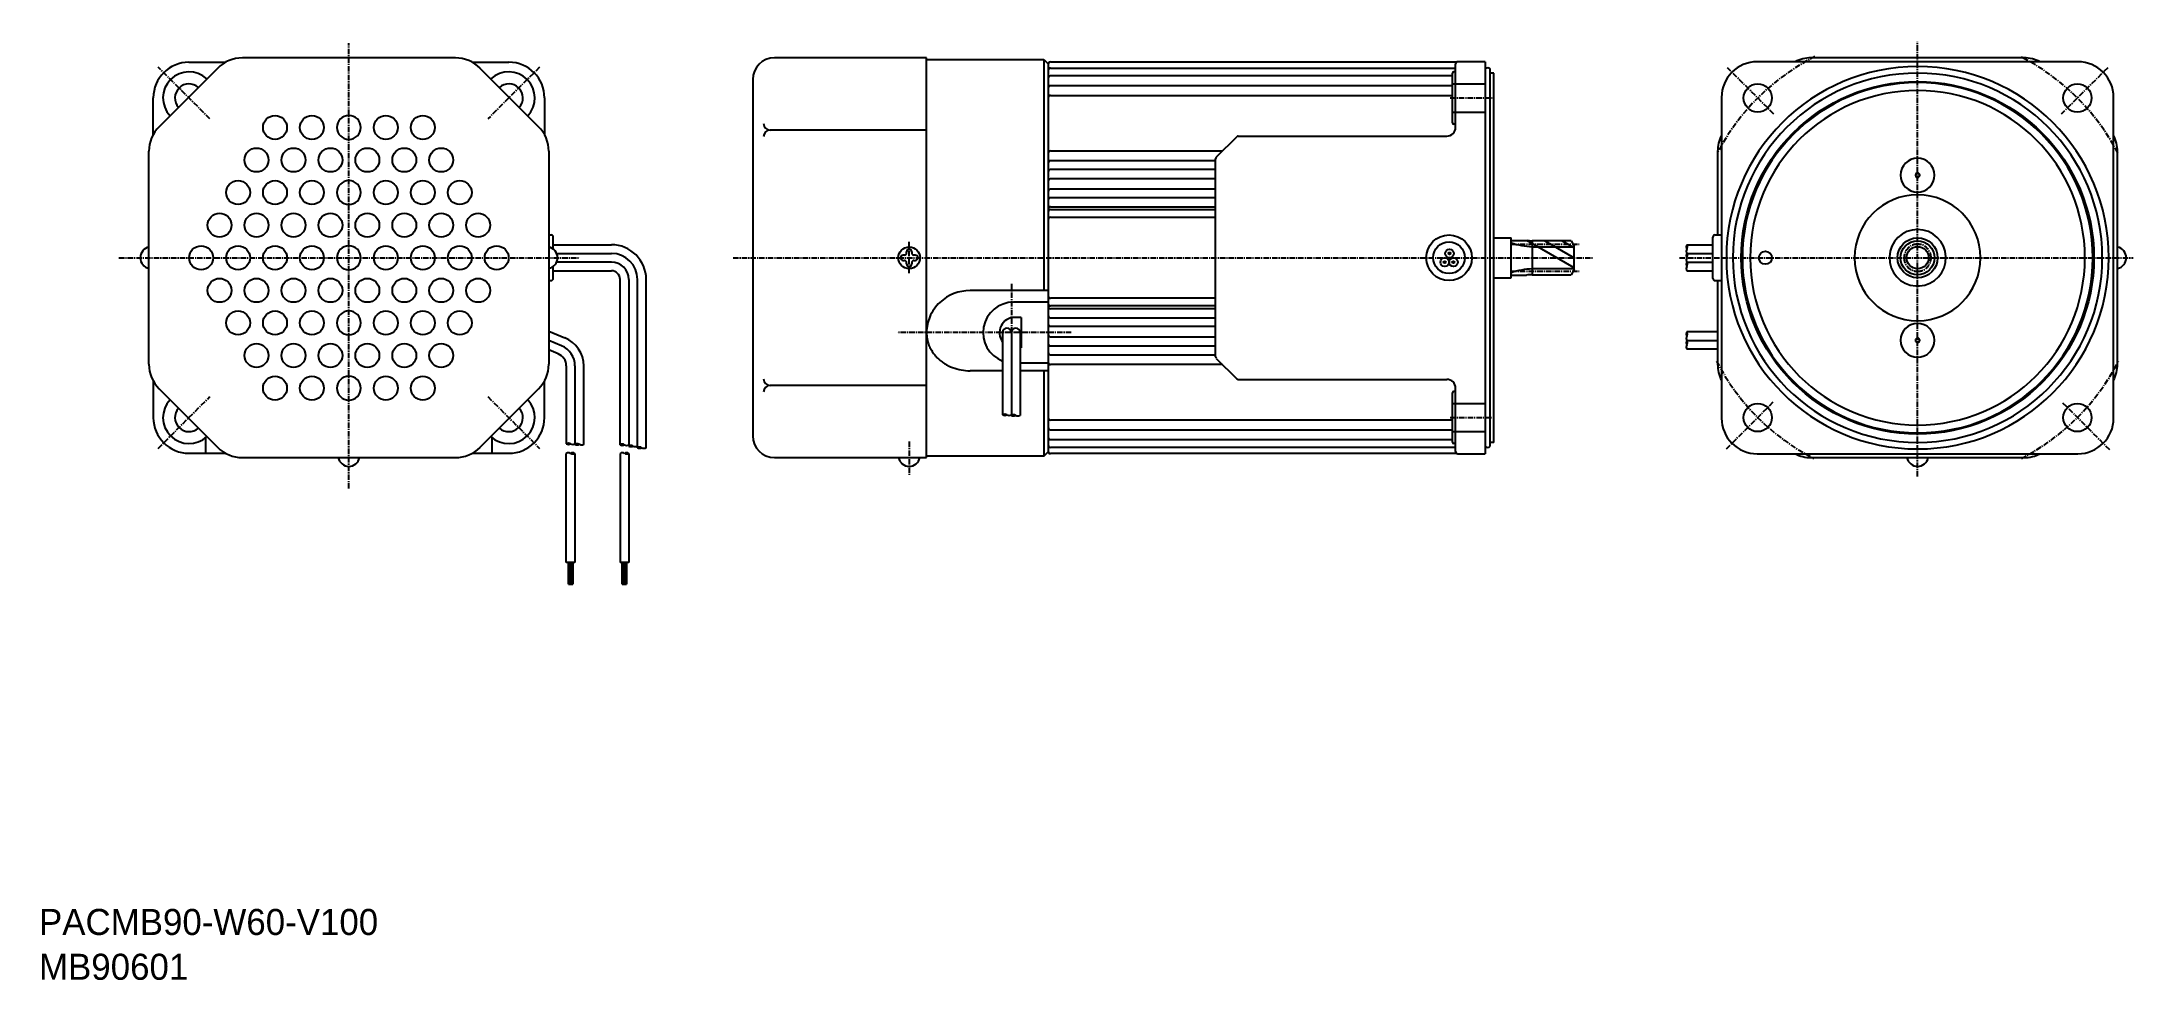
# Model space of a CAD drawing. Extents: x 66 to 547, y 18 to 234.
import ezdxf

# ---------------------------------------------------------------- set-up
doc = ezdxf.new("R2010")
doc.units = 0
doc.linetypes.add('CENTER', pattern=[2, 1.25, -0.25, 0.25, -0.25])
doc.layers.get('0').update_dxf_attribs({"linetype": 'CONTINUOUS'})
doc.layers.add('CENTER', color=1, linetype='CONTINUOUS')

# ---------------------------------------------------------------- blocks, each defined once
blk = doc.blocks.new('*X2')
at = {"color": 0, "linetype": 'CONTINUOUS'}
for p, q in [((186.98, 113.09), (187.86, 113.97)), ((186.98, 113.27), (187.69, 113.97)), ((186.98, 113.44), (187.51, 113.97)), ((186.98, 113.62), (187.33, 113.97)), ((186.98, 113.8), (187.16, 113.97)), ((186.98, 112.91), (187.98, 113.91)), ((186.98, 112.74), (187.98, 113.74)), ((186.98, 112.56), (187.98, 113.56)), ((186.98, 112.38), (187.98, 113.38)), ((186.98, 112.21), (187.98, 113.21)), ((186.98, 112.03), (187.98, 113.03)), ((186.98, 111.85), (187.98, 112.85)), ((186.98, 111.68), (187.98, 112.68)), ((186.98, 111.5), (187.98, 112.5)), ((186.98, 111.32), (187.98, 112.32)), ((186.98, 111.15), (187.98, 112.15)), ((186.98, 110.97), (187.98, 111.97)), ((186.98, 110.79), (187.98, 111.79)), ((186.98, 110.62), (187.98, 111.62)), ((186.98, 110.44), (187.98, 111.44)), ((186.98, 110.26), (187.98, 111.26)), ((186.98, 110.09), (187.98, 111.09)), ((186.98, 109.91), (187.98, 110.91)), ((186.98, 109.73), (187.98, 110.73)), ((199.36, 113.09), (200.24, 113.97)), ((199.36, 113.27), (200.06, 113.97)), ((199.36, 113.44), (199.88, 113.97)), ((199.36, 113.62), (199.71, 113.97)), ((199.36, 113.8), (199.53, 113.97)), ((199.36, 112.91), (200.36, 113.91)), ((199.36, 112.74), (200.36, 113.74)), ((199.36, 112.56), (200.36, 113.56)), ((199.36, 112.38), (200.36, 113.38)), ((199.36, 112.21), (200.36, 113.21)), ((199.36, 112.03), (200.36, 113.03)), ((199.36, 111.85), (200.36, 112.85)), ((199.36, 111.68), (200.36, 112.68)), ((199.36, 111.5), (200.36, 112.5)), ((199.36, 111.32), (200.36, 112.32)), ((199.36, 111.15), (200.36, 112.15)), ((199.36, 110.97), (200.36, 111.97)), ((199.36, 110.79), (200.36, 111.79)), ((199.36, 110.62), (200.36, 111.62)), ((199.36, 110.44), (200.36, 111.44)), ((199.36, 110.26), (200.36, 111.26)), ((199.36, 110.09), (200.36, 111.09)), ((199.36, 109.91), (200.36, 110.91)), ((199.36, 109.73), (200.36, 110.73)), ((186.98, 109.56), (187.98, 110.56)), ((186.98, 109.38), (187.98, 110.38)), ((186.98, 109.2), (187.98, 110.2)), ((186.98, 109.02), (187.98, 110.02)), ((187.11, 108.97), (187.98, 109.85)), ((187.28, 108.97), (187.98, 109.67)), ((187.46, 108.97), (187.98, 109.49)), ((187.64, 108.97), (187.98, 109.32)), ((187.81, 108.97), (187.98, 109.14)), ((199.36, 109.55), (200.36, 110.55)), ((199.36, 109.38), (200.36, 110.38)), ((199.36, 109.2), (200.36, 110.2)), ((199.36, 109.02), (200.36, 110.02)), ((199.48, 108.97), (200.36, 109.85)), ((199.66, 108.97), (200.36, 109.67)), ((199.83, 108.97), (200.36, 109.49)), ((200.01, 108.97), (200.36, 109.32)), ((200.19, 108.97), (200.36, 109.14))]:
    blk.add_line(p, q, dxfattribs=at)

msp = doc.modelspace()

# ---------------------------------------------------------------- linework, layer by layer
at = {"color": 7, "linetype": 'CONTINUOUS'}
for p, q in [((106.29, 227.73), (92.8, 214.24)), ((99.66, 229.07), (108.08, 229.07)), ((136.46, 230.07), (111.95, 230.07)), ((160.97, 230.07), (136.46, 230.07)), ((164.84, 229.07), (173.26, 229.07)), ((180.11, 214.24), (166.62, 227.73)), ((269.37, 230.07), (234.37, 230.07)), ((269.37, 138.07), (269.37, 230.07)), ((269.37, 229.72), (296.37, 229.72)), ((296.37, 229.72), (297.37, 228.72)), ((296.37, 229.72), (296.37, 176.52)), ((297.37, 228.65), (297.37, 139.42)), ((297.86, 227.71), (391.07, 227.71)), ((297.87, 229.15), (391.43, 229.15)), ((390.37, 224.09), (390.37, 226.54)), ((391.07, 226.84), (390.67, 226.84)), ((391.07, 214.07), (391.07, 228.67)), ((397.87, 229.17), (391.57, 229.17)), ((397.87, 229.17), (397.87, 138.97)), ((399.07, 140.97), (399.07, 227.17)), ((399.87, 226.57), (399.07, 226.57)), ((399.87, 141.57), (399.87, 226.57)), ((497.37, 229.17), (460.47, 229.17)), ((497.37, 230.07), (472.86, 230.07)), ((521.88, 230.07), (497.37, 230.07)), ((534.27, 229.17), (497.37, 229.17)), ((229.37, 225.07), (229.37, 143.07)), ((297.86, 221.43), (390.37, 221.43)), ((390.37, 225.91), (297.87, 225.91)), ((390.37, 223.65), (297.87, 223.65)), ((390.37, 217.59), (390.37, 224.09)), ((91.46, 212.45), (91.46, 220.87)), ((181.46, 220.87), (181.46, 212.45)), ((390.37, 215.14), (390.37, 217.59)), ((452.27, 220.97), (452.27, 147.17)), ((542.47, 147.17), (542.47, 220.97)), ((269.37, 213.46), (233.36, 213.46)), ((340.73, 211.92), (336.02, 207.22)), ((341.08, 212.07), (389.07, 212.07)), ((391.07, 214.84), (390.67, 214.84)), ((90.46, 159.56), (90.46, 208.58)), ((182.46, 208.58), (182.46, 159.56)), ((297.87, 208.65), (337.46, 208.65)), ((451.37, 208.58), (451.37, 189.32)), ((543.37, 178.82), (543.37, 208.58)), ((335.87, 206.38), (297.87, 206.38)), ((335.87, 204.36), (297.87, 204.36)), ((335.87, 202.23), (297.87, 202.23)), ((335.87, 161.28), (335.87, 206.86)), ((335.87, 199.84), (297.87, 199.84)), ((335.87, 197.89), (297.87, 197.89)), ((297.87, 195.82), (335.87, 195.82)), ((297.87, 195.15), (335.87, 195.15)), ((297.87, 193.39), (335.87, 193.39)), ((182.46, 189.32), (182.96, 189.32)), ((183.46, 186.07), (183.46, 188.82)), ((399.87, 188.67), (403.87, 188.67)), ((403.87, 179.47), (403.87, 188.67)), ((403.87, 188.07), (407.4, 188.07)), ((417.67, 187.97), (408.67, 187.97)), ((417.67, 187.97), (418.37, 186.76)), ((450.27, 179.32), (450.27, 188.82)), ((450.77, 189.32), (452.27, 189.32)), ((183.46, 187.07), (196.86, 187.07)), ((184.25, 185.07), (196.86, 185.07)), ((196.86, 183.07), (184.25, 183.07)), ((264.27, 184.67), (263.97, 184.67)), ((263.97, 183.47), (264.27, 183.47)), ((264.77, 185.17), (264.77, 185.47)), ((264.77, 182.67), (264.77, 182.97)), ((265.97, 185.47), (265.97, 185.17)), ((265.97, 182.97), (265.97, 182.67)), ((266.77, 184.67), (266.47, 184.67)), ((266.47, 183.47), (266.77, 183.47)), ((408.67, 186.62), (418.37, 186.62)), ((418.37, 181.39), (418.37, 186.76)), ((444.27, 187.07), (450.27, 187.07)), ((444.27, 185.07), (450.27, 185.07)), ((444.27, 183.07), (450.27, 183.07)), ((182.46, 178.82), (182.96, 178.82)), ((183.46, 179.32), (183.46, 182.07)), ((183.46, 181.07), (196.86, 181.07)), ((198.86, 141.03), (198.86, 179.07)), ((200.86, 179.07), (200.86, 140.73)), ((202.86, 140.36), (202.86, 179.07)), ((204.86, 140.36), (204.86, 179.07)), ((399.87, 179.47), (403.87, 179.47)), ((403.87, 180.07), (407.4, 180.07)), ((418.37, 181.52), (408.67, 181.52)), ((408.67, 180.17), (417.67, 180.17)), ((418.37, 181.39), (417.67, 180.17)), ((444.27, 181.07), (450.27, 181.07)), ((450.77, 178.82), (452.27, 178.82)), ((451.37, 178.82), (451.37, 159.56)), ((543.37, 159.56), (543.37, 178.82)), ((297.37, 176.52), (279.37, 176.52)), ((292.34, 173.85), (289.34, 173.85)), ((297.37, 173.85), (292.37, 173.85)), ((335.87, 174.75), (297.87, 174.75)), ((291.14, 170.35), (289.64, 170.35)), ((291.14, 170.35), (291.14, 163.35)), ((335.87, 172.99), (297.87, 172.99)), ((335.87, 172.32), (297.87, 172.32)), ((297.87, 170.25), (335.87, 170.25)), ((182.46, 167.18), (186.16, 165.65)), ((185.4, 163.8), (182.46, 165.02)), ((286.87, 166.85), (286.87, 147.91)), ((288.87, 166.85), (288.87, 147.91)), ((290.87, 166.85), (290.87, 147.8)), ((297.87, 168.3), (335.87, 168.3)), ((297.87, 165.91), (335.87, 165.91)), ((297.87, 163.78), (335.87, 163.78)), ((451.37, 167.02), (444.27, 167.02)), ((444.27, 165.02), (451.37, 165.02)), ((184.63, 161.95), (182.46, 162.85)), ((186.48, 159.18), (186.48, 141.23)), ((188.48, 159.18), (188.48, 141.13)), ((190.48, 141.13), (190.48, 159.18)), ((291.14, 163.35), (290.87, 163.35)), ((292.34, 159.85), (290.87, 159.85)), ((297.37, 159.85), (292.37, 159.85)), ((297.87, 161.76), (335.87, 161.76)), ((337.46, 159.49), (297.87, 159.49)), ((336.02, 160.92), (340.73, 156.22)), ((451.37, 163.02), (444.27, 163.02)), ((91.46, 155.69), (91.46, 147.27)), ((181.46, 147.27), (181.46, 155.69)), ((269.37, 154.68), (233.36, 154.68)), ((286.87, 158.04), (279.37, 158.04)), ((297.37, 158.04), (290.87, 158.04)), ((296.37, 158.04), (296.37, 138.42)), ((341.08, 156.07), (389.07, 156.07)), ((391.07, 139.47), (391.07, 154.07)), ((92.8, 153.91), (106.29, 140.41)), ((166.62, 140.41), (180.11, 153.91)), ((390.37, 150.55), (390.37, 153)), ((390.37, 144.05), (390.37, 150.55)), ((391.07, 153.3), (390.67, 153.3)), ((297.86, 144.49), (390.37, 144.49)), ((390.37, 146.71), (297.87, 146.71)), ((103.46, 142.65), (103.46, 139.07)), ((169.46, 139.07), (169.46, 142.65)), ((297.87, 142.23), (390.37, 142.23)), ((391.07, 140.43), (297.87, 140.43)), ((390.37, 141.6), (390.37, 144.05)), ((391.07, 141.3), (390.67, 141.3)), ((399.87, 141.57), (399.07, 141.57)), ((99.66, 139.07), (108.08, 139.07)), ((111.95, 138.07), (136.46, 138.07)), ((136.46, 138.07), (160.97, 138.07)), ((164.84, 139.07), (173.26, 139.07)), ((186.48, 113.97), (186.48, 139.06)), ((188.48, 139.06), (188.48, 113.97)), ((198.86, 139.06), (198.86, 113.97)), ((200.86, 139.06), (200.86, 113.97)), ((234.37, 138.07), (269.37, 138.07)), ((296.37, 138.42), (269.37, 138.42)), ((296.37, 138.42), (297.37, 139.42)), ((391.43, 138.99), (297.87, 138.99)), ((391.57, 138.97), (397.87, 138.97)), ((460.47, 138.97), (497.37, 138.97)), ((472.86, 138.07), (497.37, 138.07)), ((497.37, 138.97), (534.27, 138.97)), ((497.37, 138.07), (521.88, 138.07)), ((188.48, 113.97), (186.48, 113.97)), ((186.98, 108.97), (186.98, 113.97)), ((187.98, 113.97), (187.98, 108.97)), ((200.86, 113.97), (198.86, 113.97)), ((199.36, 108.97), (199.36, 113.97)), ((200.36, 113.97), (200.36, 108.97)), ((186.98, 108.97), (187.98, 108.97)), ((199.36, 108.97), (200.36, 108.97))]:
    msp.add_line(p, q, dxfattribs=at)
at = {"color": 3, "linetype": 'CONTINUOUS'}
for p, q in [((390.37, 224.09), (397.87, 224.09)), ((390.37, 217.59), (397.87, 217.59)), ((418.37, 181.76), (407.46, 188.06)), ((408.67, 187.97), (408.67, 180.17)), ((411.62, 187.97), (418.37, 184.07)), ((415.62, 187.97), (418.37, 186.38)), ((390.37, 150.55), (397.87, 150.55)), ((390.37, 144.05), (397.87, 144.05))]:
    msp.add_line(p, q, dxfattribs=at)
at = {"color": 7, "linetype": 'CONTINUOUS'}
for points in [[(279.37, 176.52, 0.188413), (272.43, 173.81, 0.108828), (270.1, 170.47, 0.097259), (269.37, 166.85)], [(269.37, 166.85, 0.033008), (269.44, 165.83, 0.052298), (269.82, 164.23, 0.034774), (270.28, 163.18, 0.031243), (270.83, 162.27, 0.026946), (271.42, 161.51, 0.026734), (272.09, 160.81, 0.028412), (272.94, 160.11, 0.025251), (273.77, 159.55, 0.02159), (274.56, 159.13, 0.008161), (274.87, 158.98)], [(278.87, 158.05, 0.001575), (278.94, 158.05, 0.001472), (279.01, 158.05, 0.007824), (279.37, 158.04)]]:
    msp.add_lwpolyline(points, format="xyb", dxfattribs=at)
for centre, radius in [((497.37, 184.07), 40.57), ((460.6, 220.84), 3.25), ((534.14, 220.84), 3.25), ((119.46, 214.07), 2.75), ((127.96, 214.07), 2.75), ((144.96, 214.07), 2.75), ((153.46, 214.07), 2.75), ((115.21, 206.57), 2.75), ((123.71, 206.57), 2.75), ((132.21, 206.57), 2.75), ((140.71, 206.57), 2.75), ((149.21, 206.57), 2.75), ((157.71, 206.57), 2.75), ((110.96, 199.07), 2.75), ((119.46, 199.07), 2.75), ((127.96, 199.07), 2.75), ((144.96, 199.07), 2.75), ((153.46, 199.07), 2.75), ((161.96, 199.07), 2.75), ((106.71, 191.57), 2.75), ((115.21, 191.57), 2.75), ((123.71, 191.57), 2.75), ((132.21, 191.57), 2.75), ((140.71, 191.57), 2.75), ((149.21, 191.57), 2.75), ((157.71, 191.57), 2.75), ((166.21, 191.57), 2.75), ((389.57, 184.07), 5.25), ((389.57, 184.07), 3.65), ((497.37, 184.07), 4.6), ((497.37, 184.07), 3.9), ((102.46, 184.07), 2.75), ((110.96, 184.07), 2.75), ((119.46, 184.07), 2.75), ((127.96, 184.07), 2.75), ((144.96, 184.07), 2.75), ((153.46, 184.07), 2.75), ((161.96, 184.07), 2.75), ((170.46, 184.07), 2.75), ((265.37, 184.07), 2.5), ((388.57, 183.07), 1), ((388.57, 183.07), 0.25), ((388.57, 183.07), 0.2), ((388.57, 183.07), 0.15), ((388.57, 183.07), 0.1), ((389.67, 185.07), 1), ((389.67, 185.07), 0.25), ((389.67, 185.07), 0.2), ((389.67, 185.07), 0.15), ((389.67, 185.07), 0.1), ((390.57, 183.07), 1), ((390.57, 183.07), 0.25), ((390.57, 183.07), 0.2), ((390.57, 183.07), 0.15), ((390.57, 183.07), 0.1), ((462.37, 184.07), 1.5), ((497.37, 184.07), 2.55), ((106.71, 176.57), 2.75), ((115.21, 176.57), 2.75), ((123.71, 176.57), 2.75), ((132.21, 176.57), 2.75), ((140.71, 176.57), 2.75), ((149.21, 176.57), 2.75), ((157.71, 176.57), 2.75), ((166.21, 176.57), 2.75), ((110.96, 169.07), 2.75), ((119.46, 169.07), 2.75), ((127.96, 169.07), 2.75), ((144.96, 169.07), 2.75), ((153.46, 169.07), 2.75), ((161.96, 169.07), 2.75), ((115.21, 161.57), 2.75), ((123.71, 161.57), 2.75), ((132.21, 161.57), 2.75), ((140.71, 161.57), 2.75), ((149.21, 161.57), 2.75), ((157.71, 161.57), 2.75), ((119.46, 154.07), 2.75), ((127.96, 154.07), 2.75), ((144.96, 154.07), 2.75), ((153.46, 154.07), 2.75), ((460.6, 147.3), 3.25), ((534.14, 147.3), 3.25)]:
    msp.add_circle(centre, radius, dxfattribs=at)
for centre, radius, start, end in [((99.66, 220.87), 8.2, 90, 180), ((99.69, 220.84), 6, 46.911, 223.089), ((111.95, 222.07), 8, 90, 135), ((160.97, 222.07), 8, 45, 90), ((173.23, 220.84), 6, 316.911, 133.089), ((173.26, 220.87), 8.2, 0, 90), ((234.37, 225.07), 5, 89.9989, 179.9989), ((297.87, 228.65), 0.5, 90.0002, 180), ((297.87, 227.21), 0.5, 90, 179.9885), ((390.67, 226.54), 0.3, 90, 180), ((391.57, 228.67), 0.5, 90, 180), ((398.47, 227.17), 0.6, 0, 180), ((460.47, 220.97), 8.2, 90, 180), ((497.37, 184.07), 44, 90, 270), ((497.37, 184.07), 42.5, 89.9999, 269.9999), ((472.86, 222.07), 8, 90, 117.4392), ((497.37, 184.07), 44, 270, 90), ((497.37, 184.07), 42.5, 270.0001, 90.0001), ((521.88, 222.07), 8, 62.5608, 90), ((534.27, 220.97), 8.2, 0, 90), ((99.69, 220.84), 3.25, 48.5295, 221.4705), ((173.23, 220.84), 3.25, 318.5295, 131.4705), ((297.87, 225.41), 0.5, 90, 180), ((297.87, 223.15), 0.5, 90, 180), ((297.87, 220.93), 0.5, 90.0115, 180), ((497.37, 184.07), 40.3, 90, 270), ((497.37, 184.07), 38.5, 89.9999, 269.9999), ((497.37, 184.07), 40.3, 270, 90), ((497.37, 184.07), 38.5, 270.0001, 90.0001), ((136.46, 214.07), 2.75, 90, 270), ((136.46, 214.07), 2.75, 270, 90), ((98.46, 208.58), 8, 135, 180), ((174.46, 208.58), 8, 0, 45), ((233.36, 214.96), 1.5, 180, 270), ((233.36, 211.96), 1.5, 90, 180), ((341.08, 211.57), 0.5, 90, 135), ((389.07, 214.07), 2, 270, 0), ((390.67, 215.14), 0.3, 180, 270), ((459.37, 208.58), 8, 152.5607, 180), ((535.37, 208.58), 8, 0, 27.4393), ((297.87, 208.15), 0.5, 90, 180), ((336.37, 206.86), 0.5, 135, 180), ((497.37, 203.07), 3.9, 89.9999, 269.9999), ((497.37, 203.07), 3.9, 270.0001, 90.0001), ((297.87, 205.88), 0.5, 90, 180), ((297.87, 203.86), 0.5, 90, 180), ((297.87, 201.73), 0.5, 90, 180), ((497.37, 203.07), 0.5, 89.9978, 270.0021), ((497.37, 203.07), 0.5, 269.9979, 90.0022), ((136.46, 199.07), 2.75, 90, 180), ((136.46, 199.07), 2.75, 180, 270), ((136.46, 199.07), 2.75, 0, 90), ((136.46, 199.07), 2.75, 270, 0), ((297.87, 199.34), 0.5, 90, 180), ((297.87, 197.39), 0.5, 90, 180), ((497.37, 184.07), 14.5, 89.9999, 269.9999), ((497.37, 184.07), 14.5, 270.0001, 90.0001), ((297.87, 195.32), 0.5, 90, 180), ((297.87, 194.65), 0.5, 90, 180), ((297.87, 192.89), 0.5, 90, 180), ((182.96, 188.82), 0.5, 0, 90), ((409.46, 205.79), 17.84, 263.3489, 267.4587), ((450.77, 188.82), 0.5, 90, 180), ((497.37, 184.07), 6.5, 89.9999, 266.3646), ((497.37, 184.07), 6.5, 273.6354, 90.0001), ((90.96, 184.07), 2.5, 101.5374, 258.4631), ((136.46, 184.07), 2.75, 90, 270), ((136.46, 184.07), 2.75, 270, 90), ((181.96, 184.07), 2.5, 281.5369, 78.4626), ((196.86, 179.07), 8, 0, 90), ((196.86, 179.07), 6, 0, 90), ((196.86, 179.07), 4, 0, 90), ((263.97, 184.07), 0.6, 90, 270), ((264.27, 185.17), 0.5, 270, 0), ((264.27, 182.97), 0.5, 0, 90), ((265.37, 185.47), 0.6, 0, 180), ((266.47, 185.17), 0.5, 180, 270), ((266.47, 182.97), 0.5, 90, 180), ((266.77, 184.07), 0.6, 270, 90), ((409.46, 204.44), 17.84, 251.7329, 267.4587), ((542.87, 184.07), 2.5, 0, 78.4631), ((542.87, 184.07), 2.5, 281.5369, 360), ((182.96, 179.32), 0.5, 270, 0), ((196.86, 179.07), 2, 0, 90), ((265.37, 182.67), 0.6, 180, 0), ((409.46, 163.7), 17.84, 92.5413, 108.2671), ((409.46, 162.35), 17.84, 92.5413, 96.6511), ((450.77, 179.32), 0.5, 180, 270), ((289.37, 166.85), 7, 90, 249.076), ((297.87, 175.25), 0.5, 180, 270), ((297.87, 173.49), 0.5, 180, 270), ((497.37, 184.07), 6.5, 266.3646, 269.9999), ((497.37, 184.07), 6.5, 270.0001, 273.6354), ((136.46, 169.07), 2.75, 90, 270), ((136.46, 169.07), 2.75, 270, 90), ((289.64, 166.85), 3.5, 90, 217.7133), ((297.87, 172.82), 0.5, 180, 270), ((297.87, 170.75), 0.5, 180, 270), ((297.87, 168.8), 0.5, 180, 270), ((497.37, 165.07), 3.9, 89.9999, 269.9999), ((497.37, 165.07), 3.9, 270.0001, 90.0001), ((183.48, 159.18), 5, 359.9977, 67.5023), ((183.48, 159.18), 7, 359.9984, 67.5023), ((287.87, 166.85), 1, 0, 180), ((289.87, 166.85), 1, 0, 180), ((297.87, 166.41), 0.5, 180, 270), ((297.87, 164.28), 0.5, 180, 270), ((497.37, 165.07), 0.5, 90.0021, 269.9978), ((497.37, 165.07), 0.5, 270.0022, 89.9979), ((98.46, 159.56), 8, 180, 225), ((174.46, 159.56), 8, 315, 0), ((183.48, 159.18), 3, 359.9981, 67.5031), ((279.67, 170.55), 12.52, 247.454, 266.3353), ((297.87, 162.26), 0.5, 180, 270), ((297.87, 159.99), 0.5, 180, 270), ((336.37, 161.28), 0.5, 180, 225), ((459.37, 159.56), 8, 180, 207.4393), ((535.37, 159.56), 8, 332.5607, 0), ((136.46, 154.07), 2.75, 90, 270), ((136.46, 154.07), 2.75, 270, 90), ((233.36, 156.18), 1.5, 180, 270), ((233.36, 153.18), 1.5, 90, 180), ((341.08, 156.57), 0.5, 225, 270), ((389.07, 154.07), 2, 0, 90), ((99.69, 147.3), 6, 136.911, 313.089), ((99.69, 147.3), 3.25, 138.5295, 311.4705), ((173.23, 147.3), 6, 226.911, 43.089), ((173.23, 147.3), 3.25, 228.5295, 41.4705), ((390.67, 153), 0.3, 90, 180), ((99.66, 147.27), 8.2, 180, 270), ((173.26, 147.27), 8.2, 270, 0), ((297.87, 147.21), 0.5, 180, 269.9885), ((297.87, 144.99), 0.5, 180, 270), ((460.47, 147.17), 8.2, 180, 270), ((534.27, 147.17), 8.2, 270, 0), ((111.95, 146.07), 8, 225, 270), ((160.97, 146.07), 8, 270, 315), ((234.37, 143.07), 5, 180, 270), ((297.87, 142.73), 0.5, 180, 270), ((297.87, 140.93), 0.5, 180.0115, 270), ((390.67, 141.6), 0.3, 180, 270), ((398.47, 140.97), 0.6, 179.9905, 0), ((136.46, 138.57), 2.5, 191.5369, 270), ((136.46, 138.57), 2.5, 270, 348.4631), ((265.37, 138.57), 2.5, 191.5369, 348.4631), ((297.87, 139.49), 0.5, 180, 269.9998), ((391.57, 139.47), 0.5, 180, 270), ((472.86, 146.07), 8, 242.5608, 270), ((497.37, 138.57), 2.5, 191.5369, 270), ((497.37, 138.57), 2.5, 270, 348.4631), ((521.88, 146.07), 8, 270, 297.4392)]:
    msp.add_arc(centre, radius, start, end, dxfattribs=at)
at = {"color": 3, "linetype": 'CONTINUOUS'}
for centre, start, end in [((445.14, 186.57), 150, 210), ((445.14, 185.57), 150, 210), ((445.14, 184.57), 150, 210), ((445.14, 183.57), 150, 210), ((445.14, 182.57), 150, 210), ((443.41, 186.57), 330, 30), ((443.41, 184.57), 330, 30), ((443.41, 182.57), 330, 30), ((445.14, 181.57), 150, 210), ((445.14, 166.52), 150, 210), ((445.14, 165.52), 150, 210), ((445.14, 164.52), 150, 210), ((445.14, 163.52), 150, 210), ((443.41, 166.52), 330, 30), ((443.41, 164.52), 330, 30), ((287.37, 147.05), 59.9993, 120.0007), ((287.37, 148.78), 239.9993, 300.0007), ((288.37, 148.78), 239.9993, 300.0007), ((289.37, 146.93), 60.0042, 120.0057), ((289.37, 148.67), 239.9993, 300.0007), ((290.37, 148.67), 239.9993, 300.0007), ((186.98, 140.37), 59.9993, 120.0007), ((186.98, 142.1), 239.9993, 300.0007), ((187.98, 142.1), 239.9993, 300.0007), ((188.98, 140.27), 59.9993, 120.0007), ((188.98, 142), 239.9993, 300.0007), ((189.98, 142), 239.9993, 300.0007), ((199.36, 140.17), 60.0042, 120.0057), ((199.36, 141.9), 239.9993, 300.0007), ((200.36, 141.9), 239.9993, 300.0007), ((201.36, 139.87), 59.9993, 120.0057), ((201.36, 141.6), 239.9993, 300.0007), ((202.36, 141.6), 239.9993, 300.0007), ((203.36, 139.49), 59.9993, 120.0007), ((203.36, 141.23), 239.9993, 300.0007), ((204.36, 141.23), 239.9993, 300.0007), ((186.98, 138.19), 60.0021, 119.9979), ((187.98, 138.19), 60.0042, 120.0057), ((187.98, 139.93), 239.9993, 300.0007), ((199.36, 138.19), 59.9993, 120.0007), ((200.36, 138.19), 59.9993, 120.0007), ((200.36, 139.93), 239.9993, 300.0007)]:
    msp.add_arc(centre, 1, start, end, dxfattribs=at)
at = {"layer": 'CENTER', "color": 1, "linetype": 'CENTER'}
for p, q in [((136.46, 130.94), (136.46, 233.47)), ((497.37, 133.72), (497.37, 233.77)), ((104.5, 216.02), (92.59, 227.93)), ((180.32, 227.93), (168.41, 216.02)), ((464.3, 217.14), (453.63, 227.81)), ((541.11, 227.81), (530.44, 217.14)), ((389.84, 220.84), (399.51, 220.84)), ((265.37, 180.52), (265.37, 187.75)), ((83.56, 184.07), (189.63, 184.07)), ((224.86, 184.07), (422.57, 184.07)), ((403.87, 187.19), (419.5, 187.19)), ((442.57, 184.07), (546.97, 184.07)), ((288.87, 178.08), (288.87, 156.51)), ((403.87, 180.95), (419.5, 180.95)), ((302.64, 166.85), (262.57, 166.85)), ((92.59, 140.21), (104.5, 152.12)), ((168.41, 152.12), (180.32, 140.21)), ((464.1, 150.8), (453.16, 139.86)), ((541.59, 139.86), (530.65, 150.8)), ((389.86, 147.3), (399.38, 147.3)), ((265.37, 141.75), (265.37, 134.13))]:
    msp.add_line(p, q, dxfattribs=at)
for radius, start, end in [(52, 117.0431, 152.29), (52, 27.71, 62.9569), (3.12, 89.9926, 180), (3.12, 180, 270.0073), (3.12, 0, 90.0074), (3.12, 269.9927, 0), (52, 207.2141, 242.6598), (52, 297.3402, 332.7859)]:
    msp.add_arc((497.37, 184.07), radius, start, end, dxfattribs=at)

# ---------------------------------------------------------------- block references
at = {"color": 3, "linetype": 'CONTINUOUS'}
msp.add_blockref('*X2', (0, 0), dxfattribs=at)

# ---------------------------------------------------------------- texts
at = {"color": 7, "linetype": 'CONTINUOUS'}
for s, p in [('PACMB90-W60-V100', (65.16, 28.21)), ('MB90601', (65.16, 17.9))]:
    msp.add_text(s, height=6, dxfattribs=at).set_placement(p)

doc.saveas('drawing.dxf')
